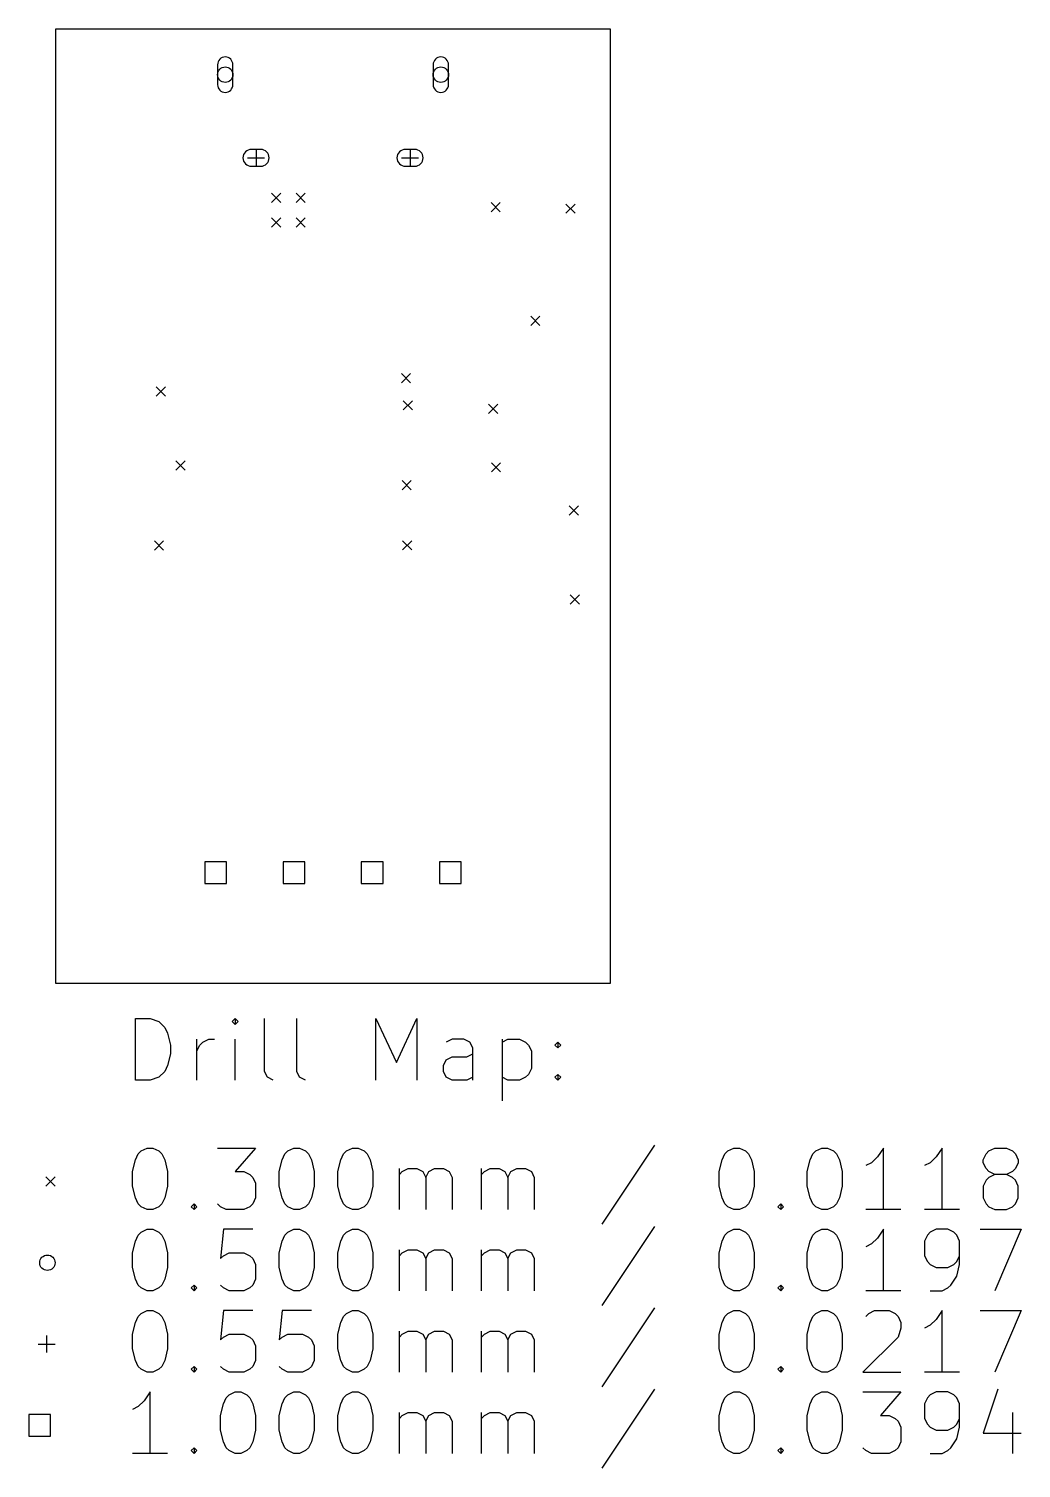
# Model space of a CAD drawing. Extents: x 129.1 to 194.5, y -107 to -60.
# Drawn here: x 129.12 to 161.34, y -106.74 to -60 of the extents above; entities that cross this region are included whole.
import ezdxf

# ---------------------------------------------------------------- set-up
doc = ezdxf.new("R2010")
doc.units = 0
doc.layers.add('BLACK', color=7, linetype='CONTINUOUS')

msp = doc.modelspace()

# ---------------------------------------------------------------- linework, layer by layer
at = {"layer": 'BLACK', "linetype": 'CONTINUOUS'}
for p, q in [((130, -60), (148, -60)), ((130, -91), (130, -60)), ((148, -60), (148, -91)), ((135.25, -61.165), (135.25, -61.815)), ((135.75, -61.815), (135.75, -61.165)), ((142.25, -61.165), (142.25, -61.815)), ((142.75, -61.815), (142.75, -61.165)), ((136.65, -63.915), (136.35, -63.915)), ((136.5, -63.915), (136.5, -64.465)), ((141.65, -63.915), (141.35, -63.915)), ((141.5, -63.915), (141.5, -64.465)), ((136.225, -64.19), (136.775, -64.19)), ((136.35, -64.465), (136.65, -64.465)), ((141.225, -64.19), (141.775, -64.19)), ((141.35, -64.465), (141.65, -64.465)), ((137, -65.34), (137.3, -65.64)), ((137.3, -65.34), (137, -65.64)), ((137.8, -65.34), (138.1, -65.64)), ((138.1, -65.34), (137.8, -65.64)), ((144.13, -65.64), (144.43, -65.94)), ((144.43, -65.64), (144.13, -65.94)), ((146.56, -65.69), (146.86, -65.99)), ((146.86, -65.69), (146.56, -65.99)), ((137, -66.14), (137.3, -66.44)), ((137.3, -66.14), (137, -66.44)), ((137.8, -66.14), (138.1, -66.44)), ((138.1, -66.14), (137.8, -66.44)), ((145.42, -69.33), (145.72, -69.63)), ((145.72, -69.33), (145.42, -69.63)), ((141.22, -71.19), (141.52, -71.49)), ((141.52, -71.19), (141.22, -71.49)), ((133.26, -71.63), (133.56, -71.93)), ((133.56, -71.63), (133.26, -71.93)), ((141.275, -72.075), (141.575, -72.375)), ((141.575, -72.075), (141.275, -72.375)), ((144.05, -72.19), (144.35, -72.49)), ((144.35, -72.19), (144.05, -72.49)), ((133.9, -74.03), (134.2, -74.33)), ((134.2, -74.03), (133.9, -74.33)), ((144.14, -74.09), (144.44, -74.39)), ((144.44, -74.09), (144.14, -74.39)), ((141.24, -74.67), (141.54, -74.97)), ((141.54, -74.67), (141.24, -74.97)), ((146.67, -75.49), (146.97, -75.79)), ((146.97, -75.49), (146.67, -75.79)), ((133.2, -76.63), (133.5, -76.93)), ((133.5, -76.63), (133.2, -76.93)), ((141.26, -76.62), (141.56, -76.92)), ((141.56, -76.62), (141.26, -76.92)), ((146.7, -78.38), (147, -78.68)), ((147, -78.38), (146.7, -78.68)), ((135.543557, -87.046443), (134.836443, -87.046443)), ((134.836443, -87.046443), (134.836443, -87.753557)), ((135.543557, -87.753557), (135.543557, -87.046443)), ((138.083557, -87.046443), (137.376443, -87.046443)), ((137.376443, -87.046443), (137.376443, -87.753557)), ((138.083557, -87.753557), (138.083557, -87.046443)), ((140.623557, -87.046443), (139.916443, -87.046443)), ((139.916443, -87.046443), (139.916443, -87.753557)), ((140.623557, -87.753557), (140.623557, -87.046443)), ((143.163557, -87.046443), (142.456443, -87.046443)), ((142.456443, -87.046443), (142.456443, -87.753557)), ((143.163557, -87.753557), (143.163557, -87.046443)), ((134.836443, -87.753557), (135.543557, -87.753557)), ((137.376443, -87.753557), (138.083557, -87.753557)), ((139.916443, -87.753557), (140.623557, -87.753557)), ((142.456443, -87.753557), (143.163557, -87.753557)), ((148, -91), (130, -91)), ((132.582768, -94.139838), (132.582768, -92.139838)), ((132.582768, -92.139838), (133.058958, -92.139838)), ((133.058958, -92.139838), (133.344673, -92.235076)), ((133.344673, -92.235076), (133.535149, -92.425552)), ((133.535149, -92.425552), (133.630387, -92.616028)), ((135.820863, -92.139838), (135.725625, -92.235076)), ((135.725625, -92.235076), (135.820863, -92.330314)), ((135.916101, -92.235076), (135.820863, -92.139838)), ((135.820863, -92.139838), (135.820863, -92.330314)), ((135.820863, -92.330314), (135.916101, -92.235076)), ((136.773244, -93.854123), (136.773244, -92.139838)), ((137.820863, -93.854123), (137.820863, -92.139838)), ((140.392292, -94.139838), (140.392292, -92.139838)), ((140.392292, -92.139838), (141.058959, -93.568409)), ((141.058959, -93.568409), (141.725625, -92.139838)), ((141.725625, -92.139838), (141.725625, -94.139838)), ((133.630387, -92.616028), (133.725625, -92.99698)), ((133.725625, -92.99698), (133.725625, -93.282695)), ((134.582768, -94.139838), (134.582768, -92.806504)), ((134.582768, -93.187457), (134.678006, -92.99698)), ((134.678006, -92.99698), (134.773244, -92.901742)), ((134.773244, -92.901742), (134.96372, -92.806504)), ((134.96372, -92.806504), (135.154197, -92.806504)), ((135.820863, -94.139838), (135.820863, -92.806504)), ((142.868482, -92.806504), (142.678006, -92.901742)), ((143.249435, -92.806504), (142.868482, -92.806504)), ((143.439911, -92.901742), (143.249435, -92.806504)), ((143.535149, -93.092219), (143.439911, -92.901742)), ((144.48753, -92.806504), (144.48753, -94.806504)), ((144.48753, -92.901742), (144.678006, -92.806504)), ((144.678006, -92.806504), (145.058959, -92.806504)), ((145.058959, -92.806504), (145.249435, -92.901742)), ((145.249435, -92.901742), (145.344673, -92.99698)), ((145.344673, -92.99698), (145.439911, -93.187457)), ((146.201816, -92.99698), (146.297054, -92.901742)), ((146.297054, -93.092219), (146.201816, -92.99698)), ((146.297054, -92.901742), (146.392292, -92.99698)), ((146.297054, -92.901742), (146.297054, -93.092219)), ((146.392292, -92.99698), (146.297054, -93.092219)), ((133.725625, -93.282695), (133.630387, -93.663647)), ((142.678006, -93.473171), (142.868482, -93.377933)), ((142.868482, -93.377933), (143.344673, -93.377933)), ((143.344673, -93.377933), (143.535149, -93.282695)), ((143.535149, -94.139838), (143.535149, -93.092219)), ((145.439911, -93.187457), (145.439911, -93.758885)), ((133.535149, -93.854123), (133.344673, -94.0446)), ((133.630387, -93.663647), (133.535149, -93.854123)), ((136.868482, -94.0446), (136.773244, -93.854123)), ((137.916101, -94.0446), (137.820863, -93.854123)), ((142.582768, -93.663647), (142.678006, -93.473171)), ((142.582768, -93.854123), (142.582768, -93.663647)), ((142.678006, -94.0446), (142.582768, -93.854123)), ((145.439911, -93.758885), (145.344673, -93.949361)), ((133.058958, -94.139838), (132.582768, -94.139838)), ((133.344673, -94.0446), (133.058958, -94.139838)), ((137.058958, -94.139838), (136.868482, -94.0446)), ((138.106577, -94.139838), (137.916101, -94.0446)), ((142.868482, -94.139838), (142.678006, -94.0446)), ((143.344673, -94.139838), (142.868482, -94.139838)), ((143.535149, -94.0446), (143.344673, -94.139838)), ((144.678006, -94.139838), (144.48753, -94.0446)), ((145.058959, -94.139838), (144.678006, -94.139838)), ((145.249435, -94.0446), (145.058959, -94.139838)), ((145.344673, -93.949361), (145.249435, -94.0446)), ((146.201816, -94.0446), (146.297054, -93.949361)), ((146.297054, -94.139838), (146.201816, -94.0446)), ((146.297054, -93.949361), (146.392292, -94.0446)), ((146.297054, -93.949361), (146.297054, -94.139838)), ((146.392292, -94.0446), (146.297054, -94.139838)), ((149.439912, -96.2446), (147.725627, -98.816028)), ((132.48753, -97.101742), (132.582768, -96.72079)), ((132.582768, -96.72079), (132.678006, -96.530314)), ((132.678006, -96.530314), (132.773244, -96.435076)), ((132.773244, -96.435076), (132.96372, -96.339838)), ((132.96372, -96.339838), (133.154197, -96.339838)), ((133.154197, -96.339838), (133.344673, -96.435076)), ((133.344673, -96.435076), (133.439911, -96.530314)), ((133.439911, -96.530314), (133.535149, -96.72079)), ((133.535149, -96.72079), (133.630387, -97.101742)), ((135.249435, -96.339838), (136.48753, -96.339838)), ((136.48753, -96.339838), (135.820863, -97.101742)), ((137.249435, -97.101742), (137.344673, -96.72079)), ((137.344673, -96.72079), (137.439911, -96.530314)), ((137.439911, -96.530314), (137.535149, -96.435076)), ((137.535149, -96.435076), (137.725625, -96.339838)), ((137.725625, -96.339838), (137.916102, -96.339838)), ((137.916102, -96.339838), (138.106578, -96.435076)), ((138.106578, -96.435076), (138.201816, -96.530314)), ((138.201816, -96.530314), (138.297054, -96.72079)), ((138.297054, -96.72079), (138.392292, -97.101742)), ((139.154197, -97.101742), (139.249435, -96.72079)), ((139.249435, -96.72079), (139.344673, -96.530314)), ((139.344673, -96.530314), (139.439911, -96.435076)), ((139.439911, -96.435076), (139.630387, -96.339838)), ((139.630387, -96.339838), (139.820864, -96.339838)), ((139.820864, -96.339838), (140.01134, -96.435076)), ((140.01134, -96.435076), (140.106578, -96.530314)), ((140.106578, -96.530314), (140.201816, -96.72079)), ((140.201816, -96.72079), (140.297054, -97.101742)), ((151.535151, -97.101742), (151.630389, -96.72079)), ((151.630389, -96.72079), (151.725627, -96.530314)), ((151.725627, -96.530314), (151.820865, -96.435076)), ((151.820865, -96.435076), (152.011341, -96.339838)), ((152.011341, -96.339838), (152.201818, -96.339838)), ((152.201818, -96.339838), (152.392294, -96.435076)), ((152.392294, -96.435076), (152.487532, -96.530314)), ((152.487532, -96.530314), (152.58277, -96.72079)), ((152.58277, -96.72079), (152.678008, -97.101742)), ((154.392294, -97.101742), (154.487532, -96.72079)), ((154.487532, -96.72079), (154.58277, -96.530314)), ((154.58277, -96.530314), (154.678008, -96.435076)), ((154.678008, -96.435076), (154.868484, -96.339838)), ((154.868484, -96.339838), (155.058961, -96.339838)), ((155.058961, -96.339838), (155.249437, -96.435076)), ((155.249437, -96.435076), (155.344675, -96.530314)), ((155.344675, -96.530314), (155.439913, -96.72079)), ((155.439913, -96.72079), (155.535151, -97.101742)), ((156.678008, -96.625552), (156.487532, -96.816028)), ((156.868484, -96.339838), (156.678008, -96.625552)), ((156.868484, -98.339838), (156.868484, -96.339838)), ((158.58277, -96.625552), (158.392294, -96.816028)), ((158.773246, -96.339838), (158.58277, -96.625552)), ((158.773246, -98.339838), (158.773246, -96.339838)), ((160.10658, -96.72079), (160.201818, -96.530314)), ((160.10658, -96.816028), (160.10658, -96.72079)), ((160.201818, -96.530314), (160.297056, -96.435076)), ((160.297056, -96.435076), (160.487532, -96.339838)), ((160.487532, -96.339838), (160.868485, -96.339838)), ((160.868485, -96.339838), (161.058961, -96.435076)), ((161.058961, -96.435076), (161.154199, -96.530314)), ((161.154199, -96.530314), (161.249437, -96.72079)), ((161.249437, -96.72079), (161.249437, -96.816028)), ((132.48753, -97.577933), (132.48753, -97.101742)), ((133.630387, -97.101742), (133.630387, -97.577933)), ((135.820863, -97.101742), (136.106578, -97.101742)), ((136.106578, -97.101742), (136.297054, -97.19698)), ((136.297054, -97.19698), (136.392292, -97.292219)), ((137.249435, -97.577933), (137.249435, -97.101742)), ((138.392292, -97.101742), (138.392292, -97.577933)), ((139.154197, -97.577933), (139.154197, -97.101742)), ((140.297054, -97.101742), (140.297054, -97.577933)), ((141.154197, -98.339838), (141.154197, -97.006504)), ((141.154197, -97.19698), (141.249435, -97.101742)), ((141.249435, -97.101742), (141.439911, -97.006504)), ((141.439911, -97.006504), (141.725626, -97.006504)), ((141.725626, -97.006504), (141.916102, -97.101742)), ((141.916102, -97.101742), (142.01134, -97.292219)), ((142.01134, -97.292219), (142.106578, -97.101742)), ((142.106578, -97.101742), (142.297054, -97.006504)), ((142.297054, -97.006504), (142.582768, -97.006504)), ((142.582768, -97.006504), (142.773245, -97.101742)), ((142.773245, -97.101742), (142.868483, -97.292219)), ((143.820864, -98.339838), (143.820864, -97.006504)), ((143.820864, -97.19698), (143.916102, -97.101742)), ((143.916102, -97.101742), (144.106578, -97.006504)), ((144.106578, -97.006504), (144.392293, -97.006504)), ((144.392293, -97.006504), (144.582769, -97.101742)), ((144.582769, -97.101742), (144.678007, -97.292219)), ((144.678007, -97.292219), (144.773245, -97.101742)), ((144.773245, -97.101742), (144.963721, -97.006504)), ((144.963721, -97.006504), (145.249435, -97.006504)), ((145.249435, -97.006504), (145.439912, -97.101742)), ((145.439912, -97.101742), (145.53515, -97.292219)), ((151.535151, -97.577933), (151.535151, -97.101742)), ((152.678008, -97.101742), (152.678008, -97.577933)), ((154.392294, -97.577933), (154.392294, -97.101742)), ((155.535151, -97.101742), (155.535151, -97.577933)), ((156.487532, -96.816028), (156.297056, -96.911266)), ((158.392294, -96.816028), (158.201818, -96.911266)), ((160.201818, -97.006504), (160.10658, -96.816028)), ((160.297056, -97.101742), (160.201818, -97.006504)), ((160.487532, -97.19698), (160.297056, -97.101742)), ((160.487532, -97.19698), (160.297056, -97.292219)), ((160.868485, -97.19698), (160.487532, -97.19698)), ((161.058961, -97.101742), (160.868485, -97.19698)), ((161.058961, -97.292219), (160.868485, -97.19698)), ((161.154199, -97.006504), (161.058961, -97.101742)), ((161.249437, -96.816028), (161.154199, -97.006504)), ((129.675, -97.275), (129.975, -97.575)), ((129.975, -97.275), (129.675, -97.575)), ((132.582768, -97.958885), (132.48753, -97.577933)), ((133.630387, -97.577933), (133.535149, -97.958885)), ((136.392292, -97.292219), (136.48753, -97.482695)), ((136.48753, -97.482695), (136.48753, -97.958885)), ((137.344673, -97.958885), (137.249435, -97.577933)), ((138.392292, -97.577933), (138.297054, -97.958885)), ((139.249435, -97.958885), (139.154197, -97.577933)), ((140.297054, -97.577933), (140.201816, -97.958885)), ((142.01134, -97.292219), (142.01134, -98.339838)), ((142.868483, -97.292219), (142.868483, -98.339838)), ((144.678007, -97.292219), (144.678007, -98.339838)), ((145.53515, -97.292219), (145.53515, -98.339838)), ((151.630389, -97.958885), (151.535151, -97.577933)), ((152.678008, -97.577933), (152.58277, -97.958885)), ((154.487532, -97.958885), (154.392294, -97.577933)), ((155.535151, -97.577933), (155.439913, -97.958885)), ((160.201818, -97.387457), (160.10658, -97.577933)), ((160.10658, -97.577933), (160.10658, -97.958885)), ((160.297056, -97.292219), (160.201818, -97.387457)), ((161.154199, -97.387457), (161.058961, -97.292219)), ((161.249437, -97.577933), (161.154199, -97.387457)), ((161.249437, -97.958885), (161.249437, -97.577933)), ((132.678006, -98.149361), (132.582768, -97.958885)), ((133.535149, -97.958885), (133.439911, -98.149361)), ((136.48753, -97.958885), (136.392292, -98.149361)), ((137.439911, -98.149361), (137.344673, -97.958885)), ((138.297054, -97.958885), (138.201816, -98.149361)), ((139.344673, -98.149361), (139.249435, -97.958885)), ((140.201816, -97.958885), (140.106578, -98.149361)), ((151.725627, -98.149361), (151.630389, -97.958885)), ((152.58277, -97.958885), (152.487532, -98.149361)), ((154.58277, -98.149361), (154.487532, -97.958885)), ((155.439913, -97.958885), (155.344675, -98.149361)), ((160.10658, -97.958885), (160.201818, -98.149361)), ((161.154199, -98.149361), (161.249437, -97.958885)), ((132.773244, -98.2446), (132.678006, -98.149361)), ((132.96372, -98.339838), (132.773244, -98.2446)), ((133.154197, -98.339838), (132.96372, -98.339838)), ((133.344673, -98.2446), (133.154197, -98.339838)), ((133.439911, -98.149361), (133.344673, -98.2446)), ((134.392292, -98.2446), (134.48753, -98.149361)), ((134.48753, -98.339838), (134.392292, -98.2446)), ((134.48753, -98.149361), (134.582768, -98.2446)), ((134.48753, -98.149361), (134.48753, -98.339838)), ((134.582768, -98.2446), (134.48753, -98.339838)), ((135.344673, -98.2446), (135.249435, -98.149361)), ((135.535149, -98.339838), (135.344673, -98.2446)), ((136.106578, -98.339838), (135.535149, -98.339838)), ((136.297054, -98.2446), (136.106578, -98.339838)), ((136.392292, -98.149361), (136.297054, -98.2446)), ((137.535149, -98.2446), (137.439911, -98.149361)), ((137.725625, -98.339838), (137.535149, -98.2446)), ((137.916102, -98.339838), (137.725625, -98.339838)), ((138.106578, -98.2446), (137.916102, -98.339838)), ((138.201816, -98.149361), (138.106578, -98.2446)), ((139.439911, -98.2446), (139.344673, -98.149361)), ((139.630387, -98.339838), (139.439911, -98.2446)), ((139.820864, -98.339838), (139.630387, -98.339838)), ((140.01134, -98.2446), (139.820864, -98.339838)), ((140.106578, -98.149361), (140.01134, -98.2446)), ((151.820865, -98.2446), (151.725627, -98.149361)), ((152.011341, -98.339838), (151.820865, -98.2446)), ((152.201818, -98.339838), (152.011341, -98.339838)), ((152.392294, -98.2446), (152.201818, -98.339838)), ((152.487532, -98.149361), (152.392294, -98.2446)), ((153.439913, -98.2446), (153.535151, -98.149361)), ((153.535151, -98.339838), (153.439913, -98.2446)), ((153.535151, -98.149361), (153.630389, -98.2446)), ((153.535151, -98.149361), (153.535151, -98.339838)), ((153.630389, -98.2446), (153.535151, -98.339838)), ((154.678008, -98.2446), (154.58277, -98.149361)), ((154.868484, -98.339838), (154.678008, -98.2446)), ((155.058961, -98.339838), (154.868484, -98.339838)), ((155.249437, -98.2446), (155.058961, -98.339838)), ((155.344675, -98.149361), (155.249437, -98.2446)), ((157.439913, -98.339838), (156.297056, -98.339838)), ((159.344675, -98.339838), (158.201818, -98.339838)), ((160.201818, -98.149361), (160.297056, -98.2446)), ((160.297056, -98.2446), (160.487532, -98.339838)), ((160.487532, -98.339838), (160.868485, -98.339838)), ((160.868485, -98.339838), (161.058961, -98.2446)), ((161.058961, -98.2446), (161.154199, -98.149361)), ((132.678006, -99.170314), (132.773244, -99.075076)), ((132.773244, -99.075076), (132.96372, -98.979838)), ((132.96372, -98.979838), (133.154197, -98.979838)), ((133.154197, -98.979838), (133.344673, -99.075076)), ((133.344673, -99.075076), (133.439911, -99.170314)), ((135.439911, -98.979838), (135.344673, -99.932219)), ((136.392292, -98.979838), (135.439911, -98.979838)), ((137.439911, -99.170314), (137.535149, -99.075076)), ((137.535149, -99.075076), (137.725625, -98.979838)), ((137.725625, -98.979838), (137.916102, -98.979838)), ((137.916102, -98.979838), (138.106578, -99.075076)), ((138.106578, -99.075076), (138.201816, -99.170314)), ((139.344673, -99.170314), (139.439911, -99.075076)), ((139.439911, -99.075076), (139.630387, -98.979838)), ((139.630387, -98.979838), (139.820864, -98.979838)), ((139.820864, -98.979838), (140.01134, -99.075076)), ((140.01134, -99.075076), (140.106578, -99.170314)), ((149.439912, -98.8846), (147.725627, -101.456028)), ((151.725627, -99.170314), (151.820865, -99.075076)), ((151.820865, -99.075076), (152.011341, -98.979838)), ((152.011341, -98.979838), (152.201818, -98.979838)), ((152.201818, -98.979838), (152.392294, -99.075076)), ((152.392294, -99.075076), (152.487532, -99.170314)), ((154.58277, -99.170314), (154.678008, -99.075076)), ((154.678008, -99.075076), (154.868484, -98.979838)), ((154.868484, -98.979838), (155.058961, -98.979838)), ((155.058961, -98.979838), (155.249437, -99.075076)), ((155.249437, -99.075076), (155.344675, -99.170314)), ((156.868484, -98.979838), (156.678008, -99.265552)), ((156.868484, -100.979838), (156.868484, -98.979838)), ((158.392294, -99.075076), (158.297056, -99.170314)), ((158.58277, -98.979838), (158.392294, -99.075076)), ((158.963723, -98.979838), (158.58277, -98.979838)), ((159.154199, -99.075076), (158.963723, -98.979838)), ((159.249437, -99.170314), (159.154199, -99.075076)), ((160.011342, -98.979838), (161.344675, -98.979838)), ((161.344675, -98.979838), (160.487532, -100.979838)), ((132.48753, -99.741742), (132.582768, -99.36079)), ((132.582768, -99.36079), (132.678006, -99.170314)), ((133.439911, -99.170314), (133.535149, -99.36079)), ((133.535149, -99.36079), (133.630387, -99.741742)), ((137.249435, -99.741742), (137.344673, -99.36079)), ((137.344673, -99.36079), (137.439911, -99.170314)), ((138.201816, -99.170314), (138.297054, -99.36079)), ((138.297054, -99.36079), (138.392292, -99.741742)), ((139.154197, -99.741742), (139.249435, -99.36079)), ((139.249435, -99.36079), (139.344673, -99.170314)), ((140.106578, -99.170314), (140.201816, -99.36079)), ((140.201816, -99.36079), (140.297054, -99.741742)), ((151.535151, -99.741742), (151.630389, -99.36079)), ((151.630389, -99.36079), (151.725627, -99.170314)), ((152.487532, -99.170314), (152.58277, -99.36079)), ((152.58277, -99.36079), (152.678008, -99.741742)), ((154.392294, -99.741742), (154.487532, -99.36079)), ((154.487532, -99.36079), (154.58277, -99.170314)), ((155.344675, -99.170314), (155.439913, -99.36079)), ((155.439913, -99.36079), (155.535151, -99.741742)), ((156.487532, -99.456028), (156.297056, -99.551266)), ((156.678008, -99.265552), (156.487532, -99.456028)), ((158.297056, -99.170314), (158.201818, -99.36079)), ((158.201818, -99.36079), (158.201818, -99.83698)), ((159.344675, -99.36079), (159.249437, -99.170314)), ((159.344675, -100.122695), (159.344675, -99.36079)), ((132.48753, -100.217933), (132.48753, -99.741742)), ((133.630387, -99.741742), (133.630387, -100.217933)), ((135.344673, -99.932219), (135.439911, -99.83698)), ((135.439911, -99.83698), (135.630387, -99.741742)), ((135.630387, -99.741742), (136.106578, -99.741742)), ((136.106578, -99.741742), (136.297054, -99.83698)), ((136.297054, -99.83698), (136.392292, -99.932219)), ((136.392292, -99.932219), (136.48753, -100.122695)), ((137.249435, -100.217933), (137.249435, -99.741742)), ((138.392292, -99.741742), (138.392292, -100.217933)), ((139.154197, -100.217933), (139.154197, -99.741742)), ((140.297054, -99.741742), (140.297054, -100.217933)), ((141.154197, -100.979838), (141.154197, -99.646504)), ((141.154197, -99.83698), (141.249435, -99.741742)), ((141.249435, -99.741742), (141.439911, -99.646504)), ((141.439911, -99.646504), (141.725626, -99.646504)), ((141.725626, -99.646504), (141.916102, -99.741742)), ((141.916102, -99.741742), (142.01134, -99.932219)), ((142.01134, -99.932219), (142.106578, -99.741742)), ((142.01134, -99.932219), (142.01134, -100.979838)), ((142.106578, -99.741742), (142.297054, -99.646504)), ((142.297054, -99.646504), (142.582768, -99.646504)), ((142.582768, -99.646504), (142.773245, -99.741742)), ((142.773245, -99.741742), (142.868483, -99.932219)), ((142.868483, -99.932219), (142.868483, -100.979838)), ((143.820864, -100.979838), (143.820864, -99.646504)), ((143.820864, -99.83698), (143.916102, -99.741742)), ((143.916102, -99.741742), (144.106578, -99.646504)), ((144.106578, -99.646504), (144.392293, -99.646504)), ((144.392293, -99.646504), (144.582769, -99.741742)), ((144.582769, -99.741742), (144.678007, -99.932219)), ((144.678007, -99.932219), (144.773245, -99.741742)), ((144.678007, -99.932219), (144.678007, -100.979838)), ((144.773245, -99.741742), (144.963721, -99.646504)), ((144.963721, -99.646504), (145.249435, -99.646504)), ((145.249435, -99.646504), (145.439912, -99.741742)), ((145.439912, -99.741742), (145.53515, -99.932219)), ((145.53515, -99.932219), (145.53515, -100.979838)), ((151.535151, -100.217933), (151.535151, -99.741742)), ((152.678008, -99.741742), (152.678008, -100.217933)), ((154.392294, -100.217933), (154.392294, -99.741742)), ((155.535151, -99.741742), (155.535151, -100.217933)), ((158.201818, -99.83698), (158.297056, -100.027457)), ((159.249437, -100.027457), (159.344675, -99.83698)), ((132.582768, -100.598885), (132.48753, -100.217933)), ((133.630387, -100.217933), (133.535149, -100.598885)), ((136.48753, -100.122695), (136.48753, -100.598885)), ((137.344673, -100.598885), (137.249435, -100.217933)), ((138.392292, -100.217933), (138.297054, -100.598885)), ((139.249435, -100.598885), (139.154197, -100.217933)), ((140.297054, -100.217933), (140.201816, -100.598885)), ((151.630389, -100.598885), (151.535151, -100.217933)), ((152.678008, -100.217933), (152.58277, -100.598885)), ((154.487532, -100.598885), (154.392294, -100.217933)), ((155.535151, -100.217933), (155.439913, -100.598885)), ((158.297056, -100.027457), (158.392294, -100.122695)), ((158.392294, -100.122695), (158.58277, -100.217933)), ((158.58277, -100.217933), (158.963723, -100.217933)), ((158.963723, -100.217933), (159.154199, -100.122695)), ((159.154199, -100.122695), (159.249437, -100.027457)), ((159.249437, -100.503647), (159.344675, -100.122695)), ((132.678006, -100.789361), (132.582768, -100.598885)), ((132.773244, -100.8846), (132.678006, -100.789361)), ((132.96372, -100.979838), (132.773244, -100.8846)), ((133.344673, -100.8846), (133.154197, -100.979838)), ((133.439911, -100.789361), (133.344673, -100.8846)), ((133.535149, -100.598885), (133.439911, -100.789361)), ((134.392292, -100.8846), (134.48753, -100.789361)), ((134.48753, -100.979838), (134.392292, -100.8846)), ((134.48753, -100.789361), (134.582768, -100.8846)), ((134.48753, -100.789361), (134.48753, -100.979838)), ((134.582768, -100.8846), (134.48753, -100.979838)), ((135.439911, -100.8846), (135.344673, -100.789361)), ((135.630387, -100.979838), (135.439911, -100.8846)), ((136.297054, -100.8846), (136.106578, -100.979838)), ((136.392292, -100.789361), (136.297054, -100.8846)), ((136.48753, -100.598885), (136.392292, -100.789361)), ((137.439911, -100.789361), (137.344673, -100.598885)), ((137.535149, -100.8846), (137.439911, -100.789361)), ((137.725625, -100.979838), (137.535149, -100.8846)), ((138.106578, -100.8846), (137.916102, -100.979838)), ((138.201816, -100.789361), (138.106578, -100.8846)), ((138.297054, -100.598885), (138.201816, -100.789361)), ((139.344673, -100.789361), (139.249435, -100.598885)), ((139.439911, -100.8846), (139.344673, -100.789361)), ((139.630387, -100.979838), (139.439911, -100.8846)), ((140.01134, -100.8846), (139.820864, -100.979838)), ((140.106578, -100.789361), (140.01134, -100.8846)), ((140.201816, -100.598885), (140.106578, -100.789361)), ((151.725627, -100.789361), (151.630389, -100.598885)), ((151.820865, -100.8846), (151.725627, -100.789361)), ((152.011341, -100.979838), (151.820865, -100.8846)), ((152.392294, -100.8846), (152.201818, -100.979838)), ((152.487532, -100.789361), (152.392294, -100.8846)), ((152.58277, -100.598885), (152.487532, -100.789361)), ((153.439913, -100.8846), (153.535151, -100.789361)), ((153.535151, -100.979838), (153.439913, -100.8846)), ((153.535151, -100.789361), (153.630389, -100.8846)), ((153.535151, -100.789361), (153.535151, -100.979838)), ((153.630389, -100.8846), (153.535151, -100.979838)), ((154.58277, -100.789361), (154.487532, -100.598885)), ((154.678008, -100.8846), (154.58277, -100.789361)), ((154.868484, -100.979838), (154.678008, -100.8846)), ((155.249437, -100.8846), (155.058961, -100.979838)), ((155.344675, -100.789361), (155.249437, -100.8846)), ((155.439913, -100.598885), (155.344675, -100.789361)), ((158.773246, -100.979838), (158.963723, -100.8846)), ((158.963723, -100.8846), (159.058961, -100.789361)), ((159.058961, -100.789361), (159.249437, -100.503647)), ((133.154197, -100.979838), (132.96372, -100.979838)), ((136.106578, -100.979838), (135.630387, -100.979838)), ((137.916102, -100.979838), (137.725625, -100.979838)), ((139.820864, -100.979838), (139.630387, -100.979838)), ((152.201818, -100.979838), (152.011341, -100.979838)), ((155.058961, -100.979838), (154.868484, -100.979838)), ((157.439913, -100.979838), (156.297056, -100.979838)), ((158.392294, -100.979838), (158.773246, -100.979838)), ((132.582768, -102.00079), (132.678006, -101.810314)), ((132.678006, -101.810314), (132.773244, -101.715076)), ((132.773244, -101.715076), (132.96372, -101.619838)), ((132.96372, -101.619838), (133.154197, -101.619838)), ((133.154197, -101.619838), (133.344673, -101.715076)), ((133.344673, -101.715076), (133.439911, -101.810314)), ((133.439911, -101.810314), (133.535149, -102.00079)), ((135.439911, -101.619838), (135.344673, -102.572219)), ((136.392292, -101.619838), (135.439911, -101.619838)), ((137.344673, -101.619838), (137.249435, -102.572219)), ((138.297054, -101.619838), (137.344673, -101.619838)), ((139.249435, -102.00079), (139.344673, -101.810314)), ((139.344673, -101.810314), (139.439911, -101.715076)), ((139.439911, -101.715076), (139.630387, -101.619838)), ((139.630387, -101.619838), (139.820864, -101.619838)), ((139.820864, -101.619838), (140.01134, -101.715076)), ((140.01134, -101.715076), (140.106578, -101.810314)), ((140.106578, -101.810314), (140.201816, -102.00079)), ((149.439912, -101.5246), (147.725627, -104.096028)), ((151.630389, -102.00079), (151.725627, -101.810314)), ((151.725627, -101.810314), (151.820865, -101.715076)), ((151.820865, -101.715076), (152.011341, -101.619838)), ((152.011341, -101.619838), (152.201818, -101.619838)), ((152.201818, -101.619838), (152.392294, -101.715076)), ((152.392294, -101.715076), (152.487532, -101.810314)), ((152.487532, -101.810314), (152.58277, -102.00079)), ((154.487532, -102.00079), (154.58277, -101.810314)), ((154.58277, -101.810314), (154.678008, -101.715076)), ((154.678008, -101.715076), (154.868484, -101.619838)), ((154.868484, -101.619838), (155.058961, -101.619838)), ((155.058961, -101.619838), (155.249437, -101.715076)), ((155.249437, -101.715076), (155.344675, -101.810314)), ((155.344675, -101.810314), (155.439913, -102.00079)), ((156.297056, -101.810314), (156.392294, -101.715076)), ((156.392294, -101.715076), (156.58277, -101.619838)), ((156.58277, -101.619838), (157.058961, -101.619838)), ((157.058961, -101.619838), (157.249437, -101.715076)), ((157.249437, -101.715076), (157.344675, -101.810314)), ((157.344675, -101.810314), (157.439913, -102.00079)), ((158.773246, -101.619838), (158.58277, -101.905552)), ((158.773246, -103.619838), (158.773246, -101.619838)), ((160.011342, -101.619838), (161.344675, -101.619838)), ((161.344675, -101.619838), (160.487532, -103.619838)), ((132.48753, -102.381742), (132.582768, -102.00079)), ((133.535149, -102.00079), (133.630387, -102.381742)), ((139.154197, -102.381742), (139.249435, -102.00079)), ((140.201816, -102.00079), (140.297054, -102.381742)), ((141.154197, -103.619838), (141.154197, -102.286504)), ((141.249435, -102.381742), (141.439911, -102.286504)), ((141.439911, -102.286504), (141.725626, -102.286504)), ((141.725626, -102.286504), (141.916102, -102.381742)), ((142.106578, -102.381742), (142.297054, -102.286504)), ((142.297054, -102.286504), (142.582768, -102.286504)), ((142.582768, -102.286504), (142.773245, -102.381742)), ((143.820864, -103.619838), (143.820864, -102.286504)), ((143.916102, -102.381742), (144.106578, -102.286504)), ((144.106578, -102.286504), (144.392293, -102.286504)), ((144.392293, -102.286504), (144.582769, -102.381742)), ((144.773245, -102.381742), (144.963721, -102.286504)), ((144.963721, -102.286504), (145.249435, -102.286504)), ((145.249435, -102.286504), (145.439912, -102.381742)), ((151.535151, -102.381742), (151.630389, -102.00079)), ((152.58277, -102.00079), (152.678008, -102.381742)), ((154.392294, -102.381742), (154.487532, -102.00079)), ((155.439913, -102.00079), (155.535151, -102.381742)), ((157.439913, -102.191266), (157.344675, -102.47698)), ((157.439913, -102.00079), (157.439913, -102.191266)), ((158.392294, -102.096028), (158.201818, -102.191266)), ((158.58277, -101.905552), (158.392294, -102.096028)), ((129.425, -102.705), (129.975, -102.705)), ((129.7, -102.43), (129.7, -102.98)), ((132.48753, -102.857933), (132.48753, -102.381742)), ((133.630387, -102.381742), (133.630387, -102.857933)), ((135.344673, -102.572219), (135.439911, -102.47698)), ((135.439911, -102.47698), (135.630387, -102.381742)), ((135.630387, -102.381742), (136.106578, -102.381742)), ((136.106578, -102.381742), (136.297054, -102.47698)), ((136.297054, -102.47698), (136.392292, -102.572219)), ((136.392292, -102.572219), (136.48753, -102.762695)), ((136.48753, -102.762695), (136.48753, -103.238885)), ((137.249435, -102.572219), (137.344673, -102.47698)), ((137.344673, -102.47698), (137.535149, -102.381742)), ((137.535149, -102.381742), (138.01134, -102.381742)), ((138.01134, -102.381742), (138.201816, -102.47698)), ((138.201816, -102.47698), (138.297054, -102.572219)), ((138.297054, -102.572219), (138.392292, -102.762695)), ((138.392292, -102.762695), (138.392292, -103.238885)), ((139.154197, -102.857933), (139.154197, -102.381742)), ((140.297054, -102.381742), (140.297054, -102.857933)), ((141.154197, -102.47698), (141.249435, -102.381742)), ((141.916102, -102.381742), (142.01134, -102.572219)), ((142.01134, -102.572219), (142.106578, -102.381742)), ((142.01134, -102.572219), (142.01134, -103.619838)), ((142.773245, -102.381742), (142.868483, -102.572219)), ((142.868483, -102.572219), (142.868483, -103.619838)), ((143.820864, -102.47698), (143.916102, -102.381742)), ((144.582769, -102.381742), (144.678007, -102.572219)), ((144.678007, -102.572219), (144.773245, -102.381742)), ((144.678007, -102.572219), (144.678007, -103.619838)), ((145.439912, -102.381742), (145.53515, -102.572219)), ((145.53515, -102.572219), (145.53515, -103.619838)), ((151.535151, -102.857933), (151.535151, -102.381742)), ((152.678008, -102.381742), (152.678008, -102.857933)), ((154.392294, -102.857933), (154.392294, -102.381742)), ((155.535151, -102.381742), (155.535151, -102.857933)), ((157.344675, -102.47698), (156.201818, -103.619838)), ((132.582768, -103.238885), (132.48753, -102.857933)), ((132.678006, -103.429361), (132.582768, -103.238885)), ((133.535149, -103.238885), (133.439911, -103.429361)), ((133.630387, -102.857933), (133.535149, -103.238885)), ((136.48753, -103.238885), (136.392292, -103.429361)), ((138.392292, -103.238885), (138.297054, -103.429361)), ((139.249435, -103.238885), (139.154197, -102.857933)), ((139.344673, -103.429361), (139.249435, -103.238885)), ((140.201816, -103.238885), (140.106578, -103.429361)), ((140.297054, -102.857933), (140.201816, -103.238885)), ((151.630389, -103.238885), (151.535151, -102.857933)), ((151.725627, -103.429361), (151.630389, -103.238885)), ((152.58277, -103.238885), (152.487532, -103.429361)), ((152.678008, -102.857933), (152.58277, -103.238885)), ((154.487532, -103.238885), (154.392294, -102.857933)), ((154.58277, -103.429361), (154.487532, -103.238885)), ((155.439913, -103.238885), (155.344675, -103.429361)), ((155.535151, -102.857933), (155.439913, -103.238885)), ((132.773244, -103.5246), (132.678006, -103.429361)), ((132.96372, -103.619838), (132.773244, -103.5246)), ((133.154197, -103.619838), (132.96372, -103.619838)), ((133.344673, -103.5246), (133.154197, -103.619838)), ((133.439911, -103.429361), (133.344673, -103.5246)), ((134.392292, -103.5246), (134.48753, -103.429361)), ((134.48753, -103.619838), (134.392292, -103.5246)), ((134.48753, -103.429361), (134.582768, -103.5246)), ((134.48753, -103.429361), (134.48753, -103.619838)), ((134.582768, -103.5246), (134.48753, -103.619838)), ((135.439911, -103.5246), (135.344673, -103.429361)), ((135.630387, -103.619838), (135.439911, -103.5246)), ((136.106578, -103.619838), (135.630387, -103.619838)), ((136.297054, -103.5246), (136.106578, -103.619838)), ((136.392292, -103.429361), (136.297054, -103.5246)), ((137.344673, -103.5246), (137.249435, -103.429361)), ((137.535149, -103.619838), (137.344673, -103.5246)), ((138.01134, -103.619838), (137.535149, -103.619838)), ((138.201816, -103.5246), (138.01134, -103.619838)), ((138.297054, -103.429361), (138.201816, -103.5246)), ((139.439911, -103.5246), (139.344673, -103.429361)), ((139.630387, -103.619838), (139.439911, -103.5246)), ((139.820864, -103.619838), (139.630387, -103.619838)), ((140.01134, -103.5246), (139.820864, -103.619838)), ((140.106578, -103.429361), (140.01134, -103.5246)), ((151.820865, -103.5246), (151.725627, -103.429361)), ((152.011341, -103.619838), (151.820865, -103.5246)), ((152.201818, -103.619838), (152.011341, -103.619838)), ((152.392294, -103.5246), (152.201818, -103.619838)), ((152.487532, -103.429361), (152.392294, -103.5246)), ((153.439913, -103.5246), (153.535151, -103.429361)), ((153.535151, -103.619838), (153.439913, -103.5246)), ((153.535151, -103.429361), (153.630389, -103.5246)), ((153.535151, -103.429361), (153.535151, -103.619838)), ((153.630389, -103.5246), (153.535151, -103.619838)), ((154.678008, -103.5246), (154.58277, -103.429361)), ((154.868484, -103.619838), (154.678008, -103.5246)), ((155.058961, -103.619838), (154.868484, -103.619838)), ((155.249437, -103.5246), (155.058961, -103.619838)), ((155.344675, -103.429361), (155.249437, -103.5246)), ((156.201818, -103.619838), (157.439913, -103.619838)), ((159.344675, -103.619838), (158.201818, -103.619838)), ((149.439912, -104.1646), (147.725627, -106.736028)), ((160.58277, -104.1646), (160.10658, -105.593171)), ((132.868482, -104.545552), (132.678006, -104.736028)), ((133.058958, -104.259838), (132.868482, -104.545552)), ((133.058958, -106.259838), (133.058958, -104.259838)), ((135.344673, -105.021742), (135.439911, -104.64079)), ((135.439911, -104.64079), (135.535149, -104.450314)), ((135.535149, -104.450314), (135.630387, -104.355076)), ((135.630387, -104.355076), (135.820863, -104.259838)), ((135.820863, -104.259838), (136.01134, -104.259838)), ((136.01134, -104.259838), (136.201816, -104.355076)), ((136.201816, -104.355076), (136.297054, -104.450314)), ((136.297054, -104.450314), (136.392292, -104.64079)), ((136.392292, -104.64079), (136.48753, -105.021742)), ((137.249435, -105.021742), (137.344673, -104.64079)), ((137.344673, -104.64079), (137.439911, -104.450314)), ((137.439911, -104.450314), (137.535149, -104.355076)), ((137.535149, -104.355076), (137.725625, -104.259838)), ((137.725625, -104.259838), (137.916102, -104.259838)), ((137.916102, -104.259838), (138.106578, -104.355076)), ((138.106578, -104.355076), (138.201816, -104.450314)), ((138.201816, -104.450314), (138.297054, -104.64079)), ((138.297054, -104.64079), (138.392292, -105.021742)), ((139.154197, -105.021742), (139.249435, -104.64079)), ((139.249435, -104.64079), (139.344673, -104.450314)), ((139.344673, -104.450314), (139.439911, -104.355076)), ((139.439911, -104.355076), (139.630387, -104.259838)), ((139.630387, -104.259838), (139.820864, -104.259838)), ((139.820864, -104.259838), (140.01134, -104.355076)), ((140.01134, -104.355076), (140.106578, -104.450314)), ((140.106578, -104.450314), (140.201816, -104.64079)), ((140.201816, -104.64079), (140.297054, -105.021742)), ((151.535151, -105.021742), (151.630389, -104.64079)), ((151.630389, -104.64079), (151.725627, -104.450314)), ((151.725627, -104.450314), (151.820865, -104.355076)), ((151.820865, -104.355076), (152.011341, -104.259838)), ((152.011341, -104.259838), (152.201818, -104.259838)), ((152.201818, -104.259838), (152.392294, -104.355076)), ((152.392294, -104.355076), (152.487532, -104.450314)), ((152.487532, -104.450314), (152.58277, -104.64079)), ((152.58277, -104.64079), (152.678008, -105.021742)), ((154.392294, -105.021742), (154.487532, -104.64079)), ((154.487532, -104.64079), (154.58277, -104.450314)), ((154.58277, -104.450314), (154.678008, -104.355076)), ((154.678008, -104.355076), (154.868484, -104.259838)), ((154.868484, -104.259838), (155.058961, -104.259838)), ((155.058961, -104.259838), (155.249437, -104.355076)), ((155.249437, -104.355076), (155.344675, -104.450314)), ((155.344675, -104.450314), (155.439913, -104.64079)), ((155.439913, -104.64079), (155.535151, -105.021742)), ((156.201818, -104.259838), (157.439913, -104.259838)), ((157.439913, -104.259838), (156.773246, -105.021742)), ((158.297056, -104.450314), (158.201818, -104.64079)), ((158.201818, -104.64079), (158.201818, -105.11698)), ((158.392294, -104.355076), (158.297056, -104.450314)), ((158.58277, -104.259838), (158.392294, -104.355076)), ((158.963723, -104.259838), (158.58277, -104.259838)), ((159.154199, -104.355076), (158.963723, -104.259838)), ((159.249437, -104.450314), (159.154199, -104.355076)), ((159.344675, -104.64079), (159.249437, -104.450314)), ((159.344675, -105.402695), (159.344675, -104.64079)), ((129.828557, -104.991443), (129.121443, -104.991443)), ((129.121443, -104.991443), (129.121443, -105.698557)), ((129.828557, -105.698557), (129.828557, -104.991443)), ((132.678006, -104.736028), (132.48753, -104.831266)), ((135.344673, -105.497933), (135.344673, -105.021742)), ((136.48753, -105.021742), (136.48753, -105.497933)), ((137.249435, -105.497933), (137.249435, -105.021742)), ((138.392292, -105.021742), (138.392292, -105.497933)), ((139.154197, -105.497933), (139.154197, -105.021742)), ((140.297054, -105.021742), (140.297054, -105.497933)), ((141.154197, -106.259838), (141.154197, -104.926504)), ((141.154197, -105.11698), (141.249435, -105.021742)), ((141.249435, -105.021742), (141.439911, -104.926504)), ((141.439911, -104.926504), (141.725626, -104.926504)), ((141.725626, -104.926504), (141.916102, -105.021742)), ((141.916102, -105.021742), (142.01134, -105.212219)), ((142.01134, -105.212219), (142.106578, -105.021742)), ((142.106578, -105.021742), (142.297054, -104.926504)), ((142.297054, -104.926504), (142.582768, -104.926504)), ((142.582768, -104.926504), (142.773245, -105.021742)), ((142.773245, -105.021742), (142.868483, -105.212219)), ((143.820864, -106.259838), (143.820864, -104.926504)), ((143.820864, -105.11698), (143.916102, -105.021742)), ((143.916102, -105.021742), (144.106578, -104.926504)), ((144.106578, -104.926504), (144.392293, -104.926504)), ((144.392293, -104.926504), (144.582769, -105.021742)), ((144.582769, -105.021742), (144.678007, -105.212219)), ((144.678007, -105.212219), (144.773245, -105.021742)), ((144.773245, -105.021742), (144.963721, -104.926504)), ((144.963721, -104.926504), (145.249435, -104.926504)), ((145.249435, -104.926504), (145.439912, -105.021742)), ((145.439912, -105.021742), (145.53515, -105.212219)), ((151.535151, -105.497933), (151.535151, -105.021742)), ((152.678008, -105.021742), (152.678008, -105.497933)), ((154.392294, -105.497933), (154.392294, -105.021742)), ((155.535151, -105.021742), (155.535151, -105.497933)), ((156.773246, -105.021742), (157.058961, -105.021742)), ((157.058961, -105.021742), (157.249437, -105.11698)), ((157.249437, -105.11698), (157.344675, -105.212219)), ((158.201818, -105.11698), (158.297056, -105.307457)), ((159.249437, -105.307457), (159.344675, -105.11698)), ((161.058961, -104.926504), (161.058961, -106.259838)), ((135.439911, -105.878885), (135.344673, -105.497933)), ((136.48753, -105.497933), (136.392292, -105.878885)), ((137.344673, -105.878885), (137.249435, -105.497933)), ((138.392292, -105.497933), (138.297054, -105.878885)), ((139.249435, -105.878885), (139.154197, -105.497933)), ((140.297054, -105.497933), (140.201816, -105.878885)), ((142.01134, -105.212219), (142.01134, -106.259838)), ((142.868483, -105.212219), (142.868483, -106.259838)), ((144.678007, -105.212219), (144.678007, -106.259838)), ((145.53515, -105.212219), (145.53515, -106.259838)), ((151.630389, -105.878885), (151.535151, -105.497933)), ((152.678008, -105.497933), (152.58277, -105.878885)), ((154.487532, -105.878885), (154.392294, -105.497933)), ((155.535151, -105.497933), (155.439913, -105.878885)), ((157.344675, -105.212219), (157.439913, -105.402695)), ((157.439913, -105.402695), (157.439913, -105.878885)), ((158.297056, -105.307457), (158.392294, -105.402695)), ((158.392294, -105.402695), (158.58277, -105.497933)), ((158.58277, -105.497933), (158.963723, -105.497933)), ((158.963723, -105.497933), (159.154199, -105.402695)), ((159.154199, -105.402695), (159.249437, -105.307457)), ((159.249437, -105.783647), (159.344675, -105.402695)), ((160.10658, -105.593171), (161.344675, -105.593171)), ((129.121443, -105.698557), (129.828557, -105.698557)), ((134.392292, -106.1646), (134.48753, -106.069361)), ((134.48753, -106.069361), (134.582768, -106.1646)), ((134.48753, -106.069361), (134.48753, -106.259838)), ((135.535149, -106.069361), (135.439911, -105.878885)), ((135.630387, -106.1646), (135.535149, -106.069361)), ((136.297054, -106.069361), (136.201816, -106.1646)), ((136.392292, -105.878885), (136.297054, -106.069361)), ((137.439911, -106.069361), (137.344673, -105.878885)), ((137.535149, -106.1646), (137.439911, -106.069361)), ((138.201816, -106.069361), (138.106578, -106.1646)), ((138.297054, -105.878885), (138.201816, -106.069361)), ((139.344673, -106.069361), (139.249435, -105.878885)), ((139.439911, -106.1646), (139.344673, -106.069361)), ((140.106578, -106.069361), (140.01134, -106.1646)), ((140.201816, -105.878885), (140.106578, -106.069361)), ((151.725627, -106.069361), (151.630389, -105.878885)), ((151.820865, -106.1646), (151.725627, -106.069361)), ((152.487532, -106.069361), (152.392294, -106.1646)), ((152.58277, -105.878885), (152.487532, -106.069361)), ((153.439913, -106.1646), (153.535151, -106.069361)), ((153.535151, -106.069361), (153.630389, -106.1646)), ((153.535151, -106.069361), (153.535151, -106.259838)), ((154.58277, -106.069361), (154.487532, -105.878885)), ((154.678008, -106.1646), (154.58277, -106.069361)), ((155.344675, -106.069361), (155.249437, -106.1646)), ((155.439913, -105.878885), (155.344675, -106.069361)), ((156.297056, -106.1646), (156.201818, -106.069361)), ((157.344675, -106.069361), (157.249437, -106.1646)), ((157.439913, -105.878885), (157.344675, -106.069361)), ((158.963723, -106.1646), (159.058961, -106.069361)), ((159.058961, -106.069361), (159.249437, -105.783647)), ((133.630387, -106.259838), (132.48753, -106.259838)), ((134.48753, -106.259838), (134.392292, -106.1646)), ((134.582768, -106.1646), (134.48753, -106.259838)), ((135.820863, -106.259838), (135.630387, -106.1646)), ((136.01134, -106.259838), (135.820863, -106.259838)), ((136.201816, -106.1646), (136.01134, -106.259838)), ((137.725625, -106.259838), (137.535149, -106.1646)), ((137.916102, -106.259838), (137.725625, -106.259838)), ((138.106578, -106.1646), (137.916102, -106.259838)), ((139.630387, -106.259838), (139.439911, -106.1646)), ((139.820864, -106.259838), (139.630387, -106.259838)), ((140.01134, -106.1646), (139.820864, -106.259838)), ((152.011341, -106.259838), (151.820865, -106.1646)), ((152.201818, -106.259838), (152.011341, -106.259838)), ((152.392294, -106.1646), (152.201818, -106.259838)), ((153.535151, -106.259838), (153.439913, -106.1646)), ((153.630389, -106.1646), (153.535151, -106.259838)), ((154.868484, -106.259838), (154.678008, -106.1646)), ((155.058961, -106.259838), (154.868484, -106.259838)), ((155.249437, -106.1646), (155.058961, -106.259838)), ((156.487532, -106.259838), (156.297056, -106.1646)), ((157.058961, -106.259838), (156.487532, -106.259838)), ((157.249437, -106.1646), (157.058961, -106.259838)), ((158.392294, -106.259838), (158.773246, -106.259838)), ((158.773246, -106.259838), (158.963723, -106.1646))]:
    msp.add_line(p, q, dxfattribs=at)
at = {"layer": 'BLACK'}
for centre in [(135.5, -61.49), (142.5, -61.49), (129.725, -100.065)]:
    msp.add_circle(centre, 0.25, dxfattribs=at)
for centre, radius, start, end in [((135.5, -61.165), 0.25, 0, 180), ((142.5, -61.165), 0.25, 0, 180), ((135.5, -61.815), 0.25, 180, 360), ((142.5, -61.815), 0.25, 180, 360), ((136.35, -64.19), 0.275, 90, 270), ((136.65, -64.19), 0.275, 270, 450), ((141.35, -64.19), 0.275, 90, 270), ((141.65, -64.19), 0.275, 270, 450)]:
    msp.add_arc(centre, radius, start, end, dxfattribs=at)

doc.saveas('drawing.dxf')
